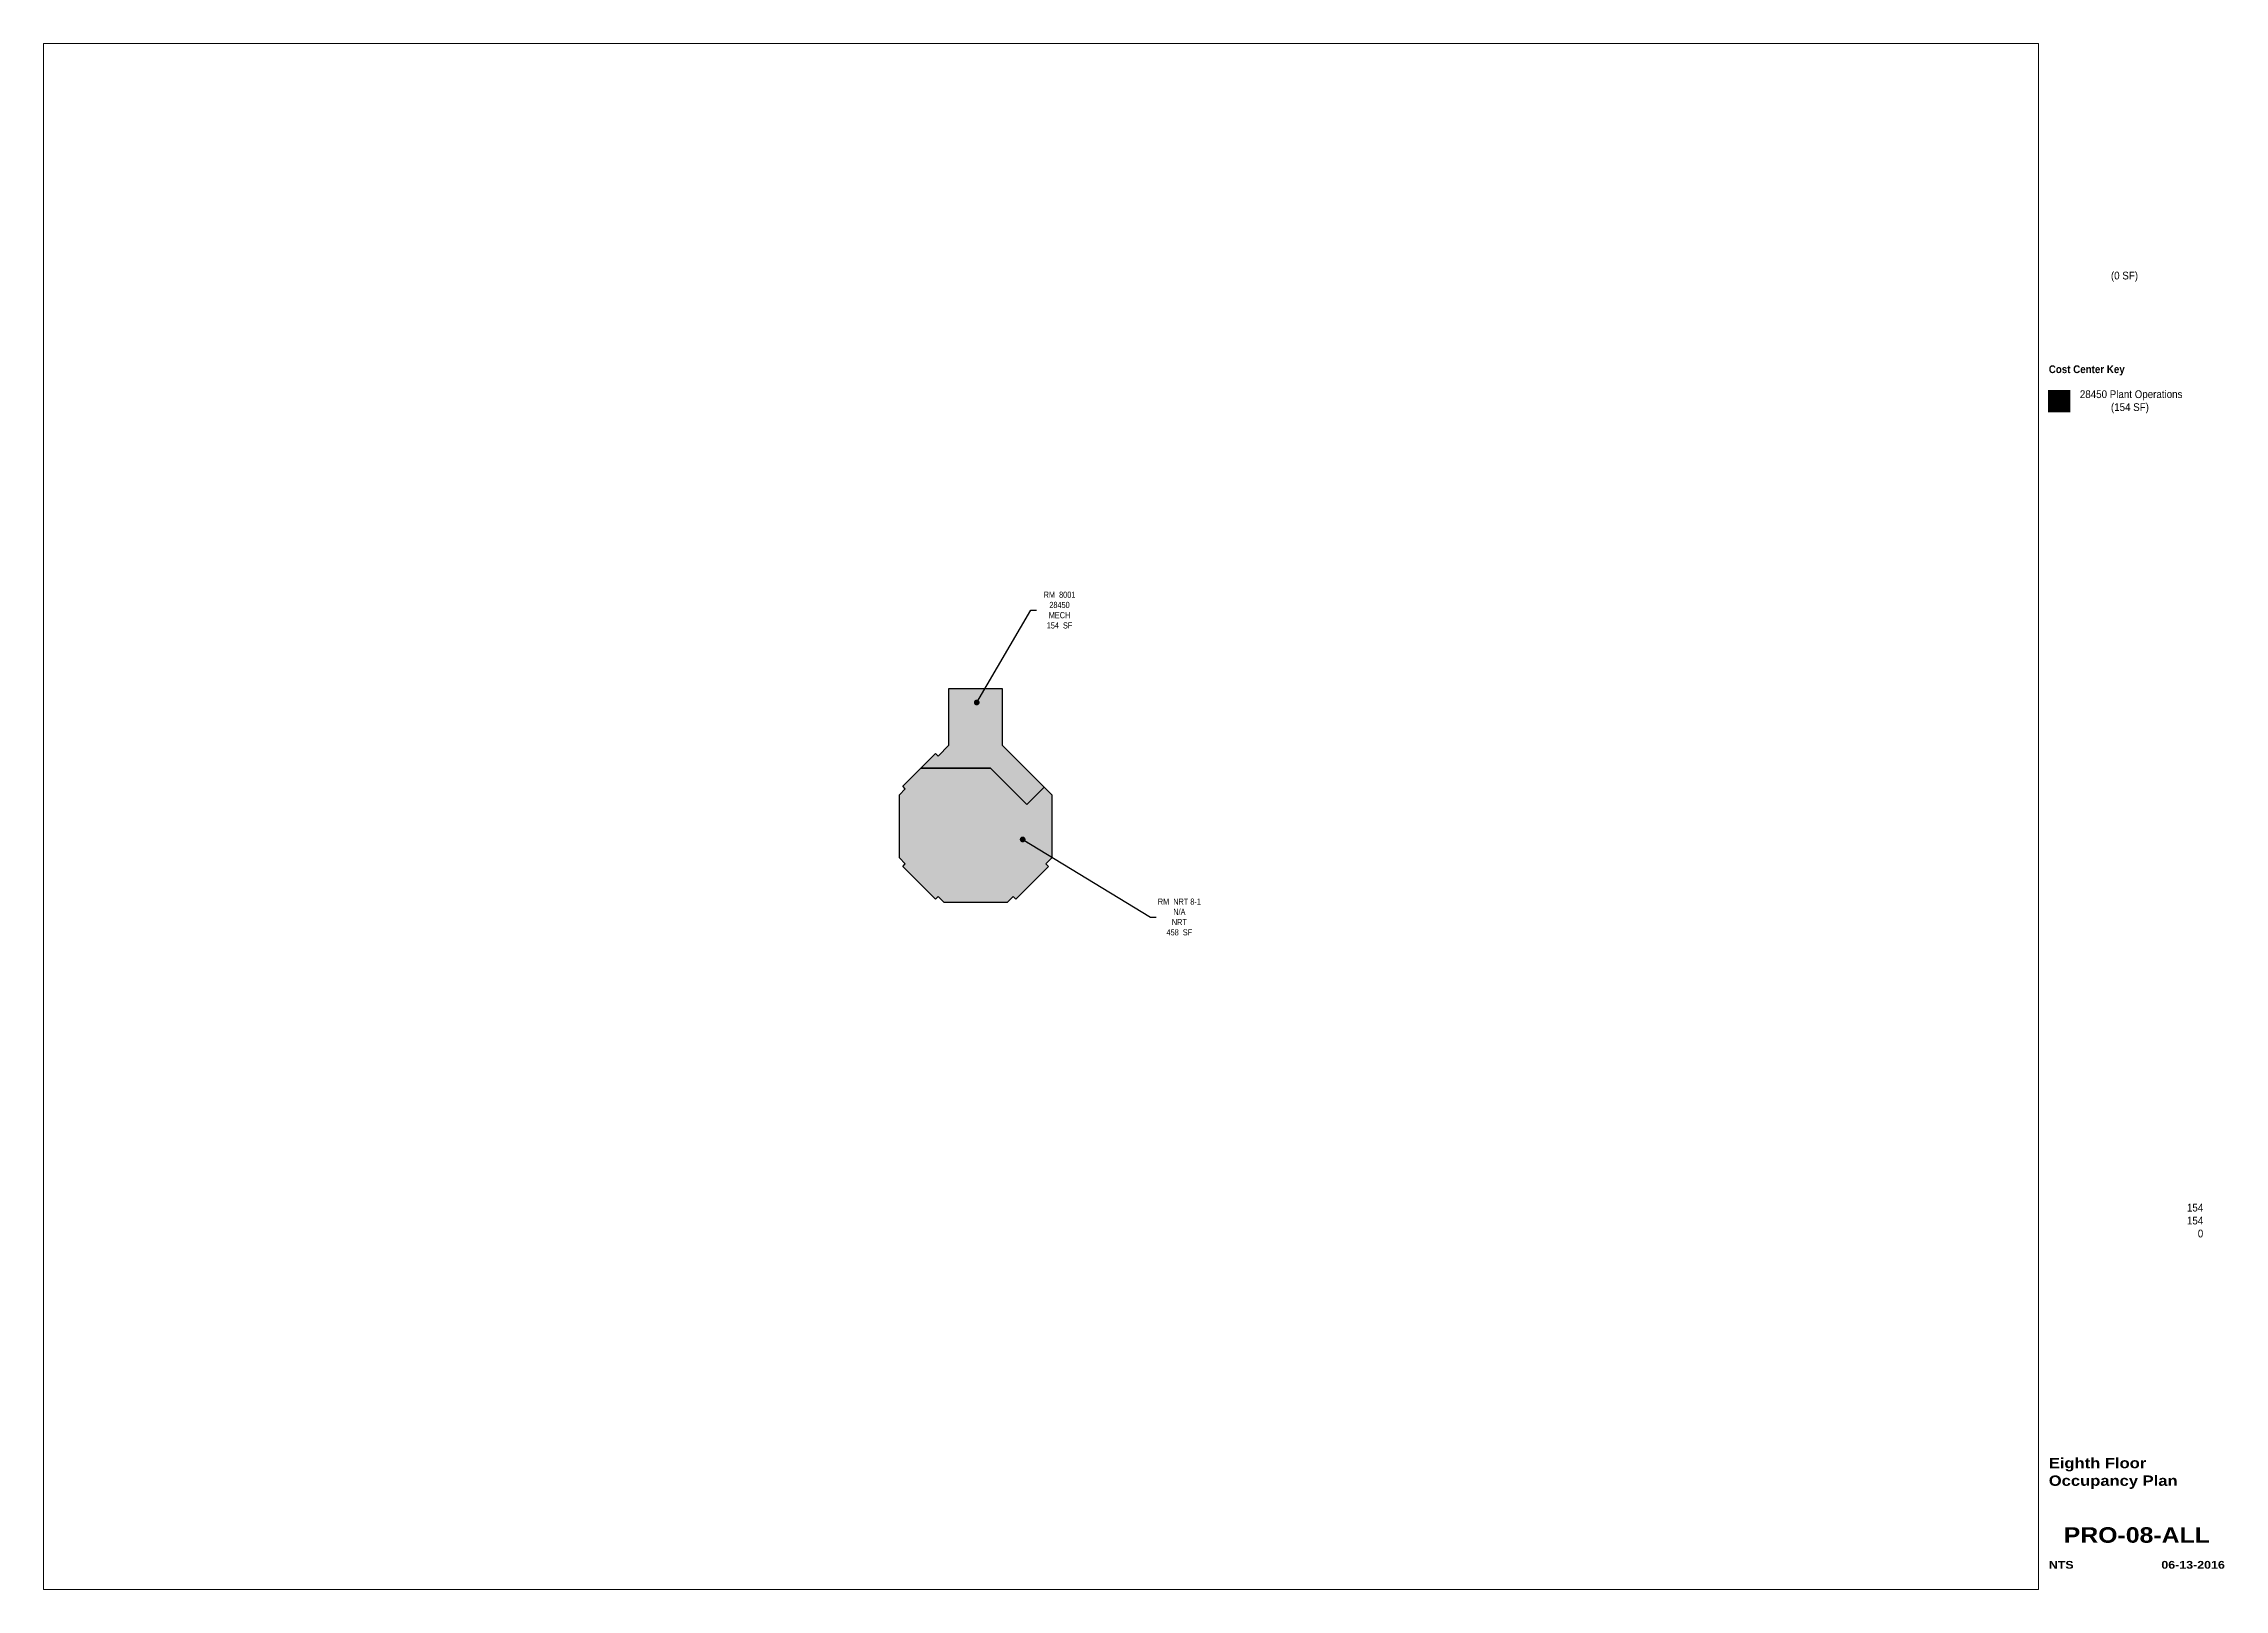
# Paper-space layout 'ALL' of a CAD drawing. Header units: inches. Extents: x 1.5 to 41, y 1 to 29.
# The model-space entities are those that its viewports show. They can reach past a viewport. Long polylines and large blocks are cut down to what shows.
import ezdxf
from ezdxf.enums import TextEntityAlignment as Align

# ---------------------------------------------------------------- set-up
doc = ezdxf.new("R2010")
doc.units = ezdxf.units.IN
doc.header["$LTSCALE"] = 0.5
doc.header["$MEASUREMENT"] = 0
doc.layers.get('Defpoints').update_dxf_attribs({"color": 31})
for name, color, linetype in [('0-LABEL', 3, 'Continuous'), ('1-NRT', 200, 'Continuous'), ('1-NRT-PTN', 253, 'Continuous'), ('2-BCM', 140, 'Continuous'), ('4-OCC-PTN', 95, 'Continuous'), ('T-5', 5, 'Continuous'), ('T-8', 8, 'Continuous')]:
    doc.layers.add(name, color=color, linetype=linetype)
doc.styles.add('Arial90', font='arial.ttf', dxfattribs={"width": 0.9})
doc.styles.add('ArialBlack', font='')
doc.styles.add('ArialBold90', font='arialbd.ttf', dxfattribs={"width": 0.9})
doc.styles.add('ArialN', font='ARIALN.TTF')
doc.styles.get('ArialBlack').set_extended_font_data('Arial Black')
doc.dimstyles.new('AB-120', dxfattribs={"dimscale": 120, "dimtxt": 0.125, "dimasz": 0.09375, "dimexe": 0.0625, "dimexo": 0.125, "dimgap": 0.375, "dimtad": 0, "dimtih": 1, "dimtoh": 1, "dimdec": 4, "dimrnd": 0.0625, "dimzin": 0, "dimdsep": 46, "dimlunit": 4, "dimtxsty": 'ArialN', "dimblk": 'ARCHTICK', "dimcen": 0.09375, "dimclrd": 256, "dimclre": 256, "dimclrt": 256, "dimadec": 0, "dimazin": 0, "dimtfac": 1, "dimtdec": 4, "dimtofl": 0, "dimtmove": 2, "dimatfit": 3, "dimldrblk": 'DOT', "dimfxl": 0, "dimfrac": 2, "dimtolj": 1, "dimtzin": 0, "dimlwd": -1, "dimlwe": -1, "dimarcsym": 0})

# ---------------------------------------------------------------- blocks, each defined once
blk = doc.blocks.new('sheettext_30x42')
at = {"style": 'Arial90', "width": 0.9}
for tag, p in [('INTERIORGROSS', (2.797, 6.845)), ('USEABLE', (2.797, 6.611)), ('COMMON', (2.797, 6.376))]:
    blk.add_attdef(tag, text='', height=0.141, dxfattribs=at).set_placement(p, align=Align.RIGHT)
blk.add_attdef('FLOOR', text='', height=0.188, dxfattribs=at).set_placement((0, 3.227), align=Align.TOP_LEFT)
at = {"layer": 'T-8', "style": 'ArialBlack'}
for tag, p, height in [('TITLE_1', (0, 2.195), 0.188), ('TITLE_2', (0, 1.876), 0.188), ('SCALE', (0, 0.375), 0.141)]:
    blk.add_attdef(tag, p, '', height=height, dxfattribs=at)
blk.add_attdef('DWG#', text='', height=0.281, dxfattribs=at).set_placement((1.594, 1.126), align=Align.TOP_CENTER)
blk.add_attdef('DATE', text='', height=0.141, dxfattribs=at).set_placement((3.188, 0.375), align=Align.RIGHT)
blk = doc.blocks.new('_ArchTick')
at = {"const_width": 0.15}
blk.add_lwpolyline([(-0.5, -0.5), (0.5, 0.5)], dxfattribs=at)
blk = doc.blocks.new('_Dot')
at = {"lineweight": -2}
blk.add_line((-0.5, 0), (-1, 0), dxfattribs=at)
at = {"const_width": 0.5}
blk.add_lwpolyline([(-0.25, 0, 1), (0.25, 0, 1)], format="xyb", close=True, dxfattribs=at)

msp = doc.modelspace()

# ---------------------------------------------------------------- hatches: boundary and pattern name
at = {"layer": '1-NRT-PTN'}
msp.add_hatch(color=256, dxfattribs=at).paths.add_polyline_path([(-1837.7, 1669.5), (-1767, 1598.9), (-1733, 1632.8), (-1718, 1617.7), (-1718, 1494.4), (-1729.6, 1482.7), (-1724.7, 1477.8), (-1788.7, 1413.7), (-1793.7, 1418.7), (-1805.3, 1407.1), (-1928.7, 1407.1), (-1940.4, 1418.7), (-1945.3, 1413.7), (-2009.4, 1477.8), (-2004.4, 1482.7), (-2016, 1494.4), (-2016, 1617.8), (-2004.4, 1629.4), (-2009.4, 1634.4), (-1974.2, 1669.5)])
at = {"layer": '4-OCC-PTN'}
msp.add_hatch(color=55, dxfattribs=at).paths.add_polyline_path([(-1919.3, 1825.5), (-1814.8, 1825.5), (-1814.8, 1714.5), (-1733, 1632.8), (-1767, 1598.9), (-1837.7, 1669.5), (-1974.2, 1669.5), (-1945.3, 1698.4), (-1940.4, 1693.5), (-1919.3, 1714.5)])

# ---------------------------------------------------------------- linework, layer by layer
at = {"layer": '1-NRT'}
msp.add_lwpolyline([(-1837.7, 1669.5), (-1767, 1598.9), (-1733, 1632.8), (-1718, 1617.7), (-1718, 1494.4), (-1729.6, 1482.7), (-1724.7, 1477.8), (-1788.7, 1413.7), (-1793.7, 1418.7), (-1805.3, 1407.1), (-1928.7, 1407.1), (-1940.4, 1418.7), (-1945.3, 1413.7), (-2009.4, 1477.8), (-2004.4, 1482.7), (-2016, 1494.4), (-2016, 1617.8), (-2004.4, 1629.4), (-2009.4, 1634.4), (-1974.2, 1669.5)], close=True, dxfattribs=at)
at = {"layer": '2-BCM'}
msp.add_lwpolyline([(-1919.3, 1825.5), (-1814.8, 1825.5), (-1814.8, 1714.5), (-1733, 1632.8), (-1767, 1598.9), (-1837.7, 1669.5), (-1974.2, 1669.5), (-1945.3, 1698.4), (-1940.4, 1693.5), (-1919.3, 1714.5)], close=True, dxfattribs=at)

# ---------------------------------------------------------------- texts
at = {"layer": '0-LABEL', "char_height": 12, "attachment_point": 5, "style": 'ArialN'}
for s, insert in [('RM  8001\\P28450\\PMECH\\P154  SF', (-1703, 1978.8)), ('RM  NRT 8-1\\PN/A\\PNRT\\P458  SF', (-1468.8, 1378.8))]:
    msp.add_mtext(s, dxfattribs=dict(at, insert=insert))

# ---------------------------------------------------------------- leaders
at = {"layer": '0-LABEL', "annotation_type": 0, "has_hookline": 1, "hookline_direction": 0}
for points, text_width in [([(-1864.8, 1798.2), (-1759.3, 1978.8), (-1748, 1978.8)], 56), ([(-1775, 1530.5), (-1525, 1378.8), (-1513.8, 1378.8)], 77.3)]:
    msp.add_leader(points, dimstyle='AB-120', dxfattribs=dict(at, text_width=text_width))

psp = doc.layouts.new('ALL')

# ---------------------------------------------------------------- hatches: boundary and pattern name
at = {"layer": '4-OCC-PTN'}
psp.add_hatch(color=55, dxfattribs=at).paths.add_polyline_path([(37.812, 22.336), (38.188, 22.336), (38.188, 22.711), (37.812, 22.711)])

# ---------------------------------------------------------------- linework, layer by layer
at = {"layer": 'T-5'}
psp.add_lwpolyline([(37.804, 22.719, 0.0176, 0.0176, 0), (38.196, 22.719, 0.0176, 0.0176, 0), (38.196, 22.327, 0.0176, 0.0176, 0), (37.804, 22.327, 0.0176, 0.0176, 0)], format="xyseb", close=True, dxfattribs=at)

# ---------------------------------------------------------------- block references
ref = psp.add_blockref('sheettext_30x42', (37.812, 1), dxfattribs=at)
ref.add_attrib('TITLE_1', 'Eighth Floor', (37.812, 3.195), dxfattribs={"layer": 'T-8', "height": 0.1875, "style": 'ArialBlack'})
ref.add_attrib('TITLE_2', 'Occupancy Plan', (37.812, 2.876), dxfattribs={"layer": 'T-8', "height": 0.1875, "style": 'ArialBlack'})
ref.add_attrib('DWG#', 'PRO-08-ALL', dxfattribs={"layer": 'T-8', "height": 0.2812, "style": 'ArialBlack'}).set_placement((39.406, 2.126), align=Align.TOP_CENTER)
ref.add_attrib('SCALE', 'NTS', (37.812, 1.375), dxfattribs={"layer": 'T-8', "height": 0.1406, "style": 'ArialBlack'})
ref.add_attrib('DATE', '06-13-2016', dxfattribs={"layer": 'T-8', "height": 0.1406, "style": 'ArialBlack'}).set_placement((41, 1.375), align=Align.RIGHT)
ref.add_attrib('COMMON', '0', dxfattribs={"layer": '0', "height": 0.141, "style": 'Arial90', "width": 0.9}).set_placement((40.609, 7.376), align=Align.RIGHT)
ref.add_attrib('USEABLE', '154', dxfattribs={"layer": '0', "height": 0.1406, "style": 'Arial90', "width": 0.9}).set_placement((40.609, 7.611), align=Align.RIGHT)
ref.add_attrib('INTERIORGROSS', '154', dxfattribs={"layer": '0', "height": 0.1406, "style": 'Arial90', "width": 0.9}).set_placement((40.609, 7.845), align=Align.RIGHT)

# ---------------------------------------------------------------- texts
at = {"layer": 'Defpoints', "insert": (38.375, 25.103), "char_height": 0.1406, "width": 2.625, "attachment_point": 1, "style": 'Arial90'}
psp.add_mtext(' \\P^I(0 SF)', dxfattribs=at)
at = {"layer": 'T-5', "char_height": 0.14062, "attachment_point": 1}
for s, insert, width, style in [('Cost Center Key', (37.812, 23.172), 3.1875, 'ArialBold90'), ('28450 Plant Operations \\P^I(154 SF)', (38.375, 22.72), 2.625, 'Arial90')]:
    psp.add_mtext(s, dxfattribs=dict(at, insert=insert, width=width, style=style))

# ---------------------------------------------------------------- viewports
at = {"layer": 'Defpoints'}
psp.add_viewport(center=(19.562, 15), size=(36.125, 28), view_center_point=(-1739.173, 1575.312), view_height=3021.90223, dxfattribs=at)

doc.saveas('drawing.dxf')
